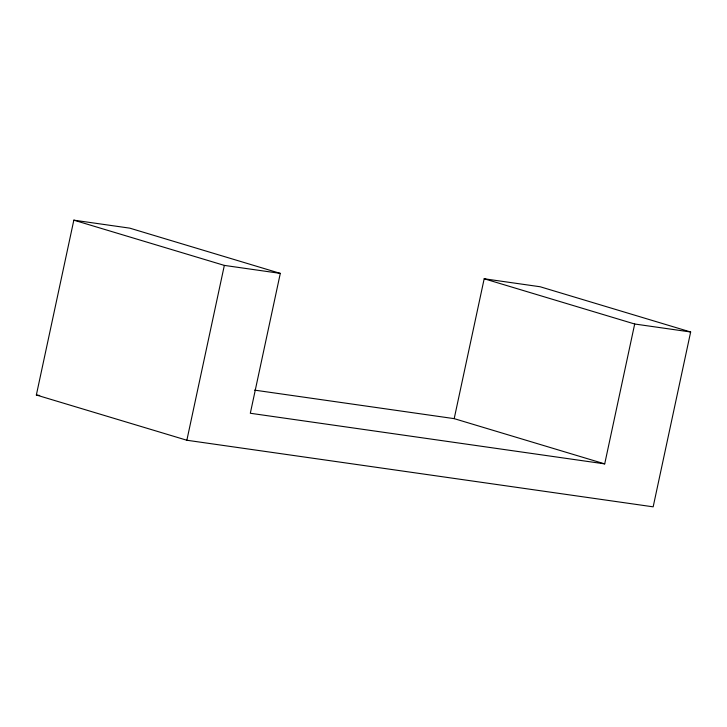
<?xml version="1.0" encoding="UTF-8"?>
<svg xmlns="http://www.w3.org/2000/svg" width="727" height="727" viewBox="0 0 727 727"><rect width="100%" height="100%" fill="white"/><g stroke="black" fill="none" stroke-linecap="round" stroke-linejoin="round"><path stroke-width="1.09" d="M484.182 278.768L540.143 286.756L690.65 331.994L653.164 506.837L186.857 440.244L36.35 395.006L73.836 220.163L129.788 228.151L280.304 273.388L250.315 413.263L604.71 463.881L634.689 324.006L484.182 278.768L454.193 418.643L604.71 463.881M186.857 440.244L224.343 265.4L73.836 220.163M224.343 265.4L280.304 273.388M634.689 324.006L690.65 331.994M254.568 390.126L454.193 418.643M36.35 395.006L39.721 395.488"/></g></svg>
